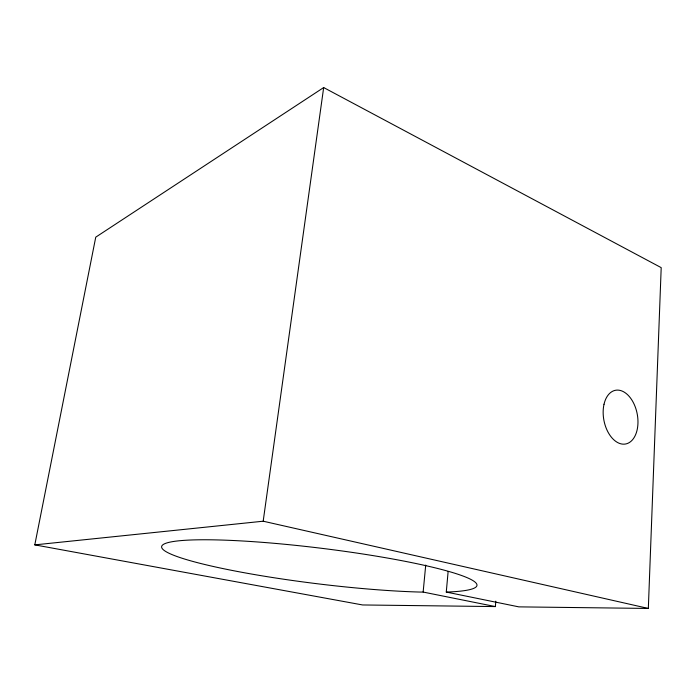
<?xml version="1.0" encoding="UTF-8"?>
<svg xmlns="http://www.w3.org/2000/svg" width="696" height="696" viewBox="0 0 696 696"><rect width="100%" height="100%" fill="white"/><g stroke="black" fill="none" stroke-linecap="round" stroke-linejoin="round"><path stroke-width="1.04" d="M495.378 606.581L423.142 592.061L420.514 592.07A158.871 17.861 7 0 1 166.857 552.137A158.871 17.861 7 0 1 350.297 552.128A158.871 17.861 7 0 1 446.275 592.07L518.842 606.868L648.333 608.443L661.2 267.638L323.675 87.557L95.752 237.162L34.8 544.872L362.572 604.955L495.378 606.581L495.796 601.161M446.275 592.07L448.128 571.494M423.142 592.061L425.726 565.065M34.8 544.872L263.184 521.208L323.675 87.557M263.184 521.208L648.333 608.443M604.015 404.263A27.335 16.956 79.3 0 0 624.155 444.161A27.335 16.956 79.3 0 0 633.543 402.984A27.335 16.956 79.3 0 0 604.015 404.263"/></g></svg>
